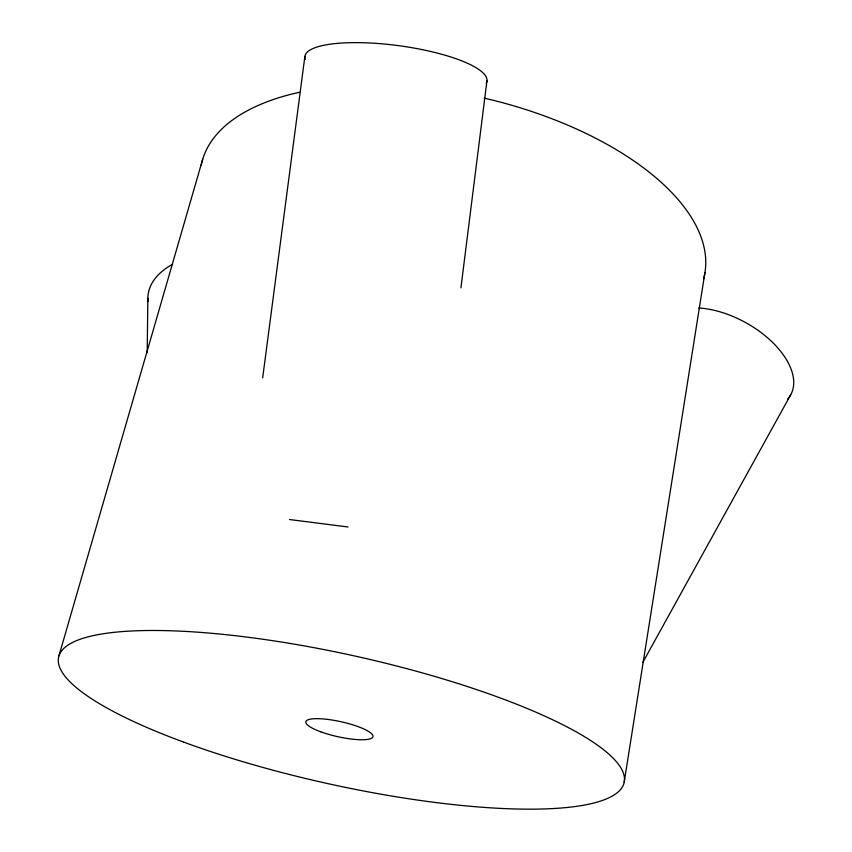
<?xml version="1.0" encoding="UTF-8"?>
<svg xmlns="http://www.w3.org/2000/svg" width="852" height="852" viewBox="0 0 852 852"><rect width="100%" height="100%" fill="white"/><g stroke="black" fill="none" stroke-linecap="round" stroke-linejoin="round"><path stroke-width="1.28" d="M147.194 352.579L147.865 298.232M460.932 287.87L486.929 80.961M262.672 377.883L304.878 56.434M624.175 782.179L704.913 272.768M58.969 655.731L202.712 159.218M642.887 662.27L790.72 394.753M348.074 526.983L289.488 519.528M698.757 307.977A74.305 41.407 28.9 0 1 774.223 344.059A74.305 41.407 28.9 0 1 787.685 399.034M305.261 59.416A91.856 23.164 7.7 0 1 397.447 45.507A91.856 23.164 7.7 0 1 486.194 83.198M148.067 301.576A69.843 44.357 -0.2 0 1 172.615 264.29M201.178 165.416A257.57 125.649 12.6 0 1 299.531 92.272M484.234 98.118A257.57 125.649 12.6 0 1 703.539 278.987M184.043 742.252A289.627 65.21 12.5 0 0 623.792 783.797A289.627 65.21 12.5 0 0 216.174 633.707A289.627 65.21 12.5 0 0 184.043 742.252M320.821 731.836A34.378 7.657 12.5 0 0 372.942 736.788A34.378 7.657 12.5 0 0 324.463 719.056A34.378 7.657 12.5 0 0 320.821 731.836"/></g></svg>
